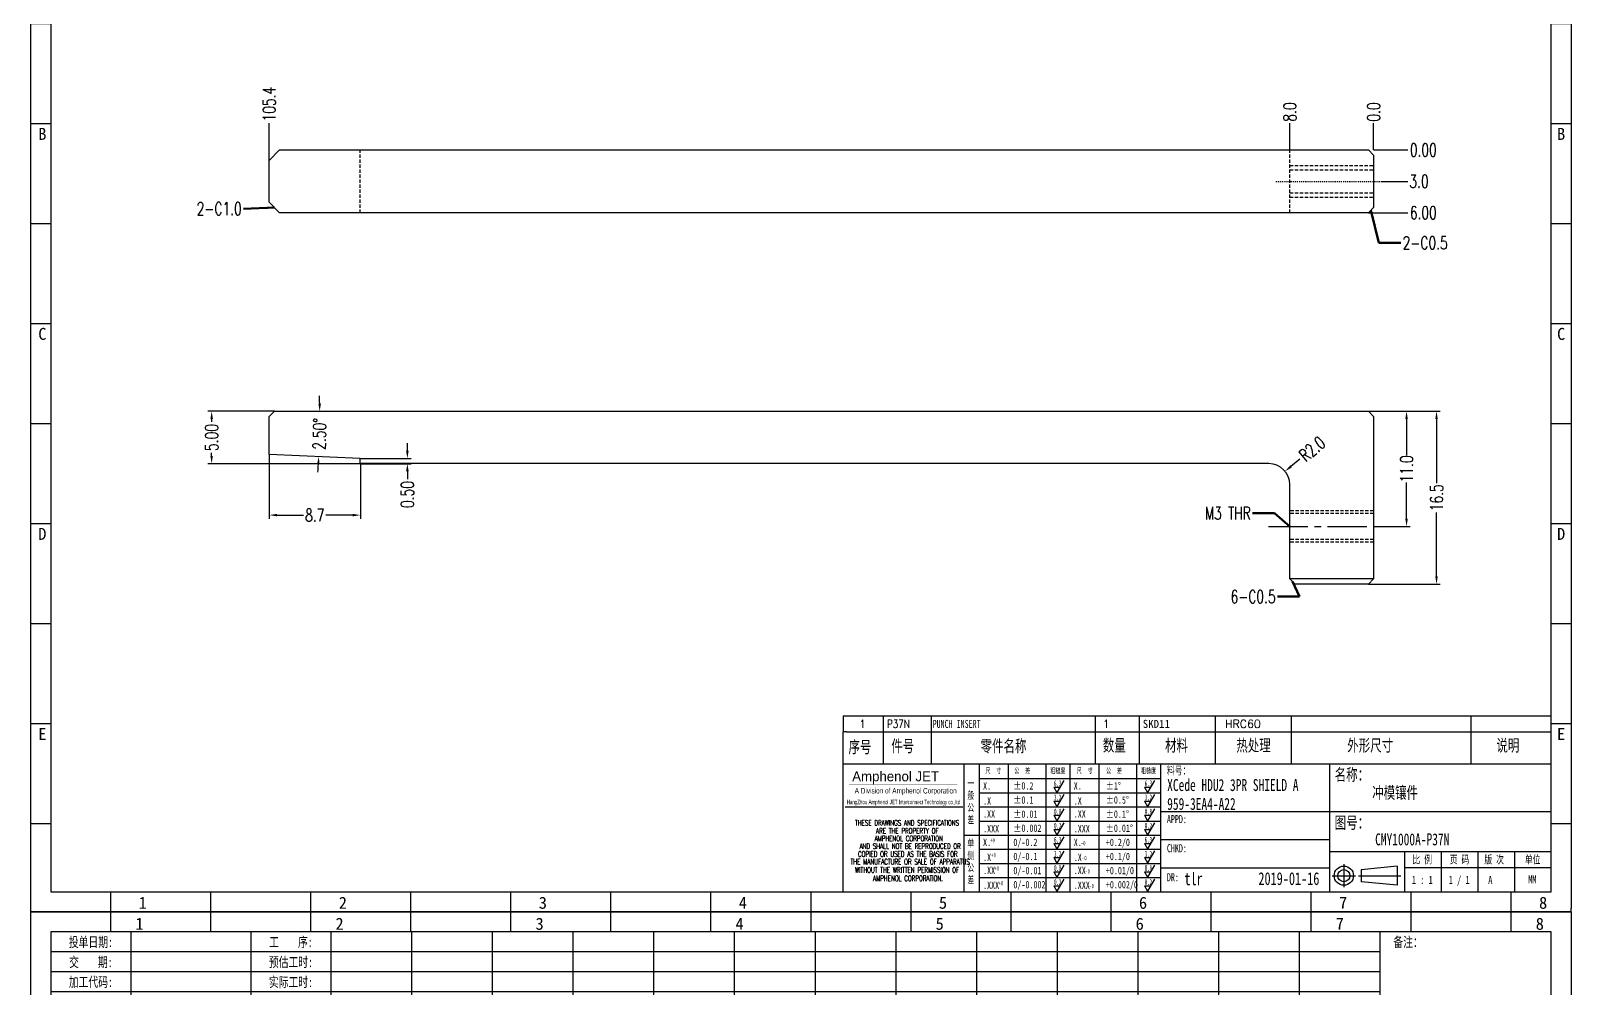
# Model space of a CAD drawing. Header units: millimetres. Extents: x -2852 to 5627, y -2271 to 1849.
# Drawn here: x -622.1 to -475.1, y -698 to -606.6 of the extents above; entities that cross this region are included whole.
import ezdxf
from ezdxf.enums import TextEntityAlignment as Align

# ---------------------------------------------------------------- set-up
doc = ezdxf.new("R2010")
doc.units = ezdxf.units.MM
doc.header["$PDSIZE"] = 3
doc.linetypes.add('CENTER2', pattern=[1.125, 0.75, -0.125, 0.125, -0.125])
doc.linetypes.add('DASHED2', pattern=[9.525, 6.35, -3.175])
for name, color, linetype in [('1', 7, 'Continuous'), ('11', 4, 'DASHED2'), ('41', 1, 'Continuous'), ('51', 1, 'CENTER2')]:
    doc.layers.add(name, color=color, linetype=linetype)
doc.styles.add('CH', font='仿宋_GB2312_0.ttf')
doc.styles.add('jet02', font='simplex.shx', dxfattribs={"width": 0.7})
doc.styles.add('SIMPLEX', font='SIMPLEX')
doc.styles.get("Standard").update_dxf_attribs({"font": '仿宋_GB2312_0.ttf', "width": 0.7})
doc.styles.add('TEXTSTYLE_1', font='TRIUMB.TTF')
doc.styles.add('TEXTSTYLE_2', font='TRIUM.TTF')
doc.styles.add('tk', font='', dxfattribs={"width": 0.7})
doc.styles.add('tk 2', font='仿宋_GB2312_0.ttf', dxfattribs={"width": 0.65})
doc.styles.add('tk 4', font='simplex.shx', dxfattribs={"width": 0.65, "bigfont": 'bigfont.shx'})
doc.styles.get('tk').set_extended_font_data('NSimSun')
doc.dimstyles.new('jet02', dxfattribs={"dimtxt": 3.5, "dimasz": 2.1, "dimexe": 1, "dimexo": 0, "dimgap": 0.5, "dimtad": 0, "dimtoh": 1, "dimdec": 3, "dimzin": 9, "dimdsep": 46, "dimtxsty": 'jet02', "dimcen": 0, "dimclrt": 256, "dimazin": 2, "dimtfac": 1, "dimtdec": 3, "dimtofl": 0, "dimtmove": 0, "dimatfit": 1, "dimfxl": 0, "dimarcsym": 0})

# ---------------------------------------------------------------- blocks, each defined once
blk = doc.blocks.new('A3-N')
at = {"layer": '1', "color": 1}
for p, q in [((0, 0), (0, 296.73)), ((0, 296.73), (420, 296.73)), ((21.82, 291.27), (21.82, 296.73)), ((49.09, 291.27), (49.09, 296.73)), ((76.36, 291.27), (76.36, 296.73)), ((103.64, 291.27), (103.64, 296.73)), ((103.64, 291.27), (103.64, 296.73)), ((103.64, 291.27), (103.64, 296.73)), ((130.91, 291.27), (130.91, 296.73)), ((158.18, 291.27), (158.18, 296.73)), ((185.45, 291.27), (185.45, 296.73)), ((212.73, 291.27), (212.73, 296.73)), ((240, 291.27), (240, 296.73)), ((267.27, 291.27), (267.27, 296.73)), ((294.55, 291.27), (294.55, 296.73)), ((321.82, 291.27), (321.82, 296.73)), ((349.09, 291.27), (349.09, 296.73)), ((376.36, 291.27), (376.36, 296.73)), ((403.64, 291.27), (403.64, 296.73)), ((420, 296.73), (420, 1)), ((5.45, 269.45), (0, 269.45)), ((420, 269.45), (414.55, 269.45)), ((5.45, 242.18), (0, 242.18)), ((420, 242.18), (414.55, 242.18)), ((5.45, 214.91), (0, 214.91)), ((420, 214.91), (414.55, 214.91)), ((5.45, 187.64), (0, 187.64)), ((420, 187.64), (414.55, 187.64)), ((5.45, 160.36), (0, 160.36)), ((420, 160.36), (414.55, 160.36)), ((5.45, 133.09), (0, 133.09)), ((420, 133.09), (414.55, 133.09)), ((5.45, 105.82), (0, 105.82)), ((420, 105.82), (414.55, 105.82)), ((5.45, 78.55), (0, 78.55)), ((420, 78.55), (414.55, 78.55)), ((5.45, 51.27), (0, 51.27)), ((420, 51.27), (414.55, 51.27)), ((222.45, 49.09), (221.45, 49.09)), ((221.45, 49.09), (221.45, 40.36)), ((222.45, 49.09), (414.55, 49.09)), ((232.36, 49.09), (232.36, 40.36)), ((245.45, 49.09), (245.45, 40.36)), ((290.18, 49.09), (290.18, 40.36)), ((302.18, 49.09), (302.18, 40.36)), ((322.91, 49.09), (322.91, 40.36)), ((343.64, 49.09), (343.64, 40.36)), ((392.73, 40.36), (392.73, 49.09)), ((258.55, 40.36), (258.55, 5.44)), ((266.45, 40.36), (266.45, 5.44)), ((276.78, 40.36), (276.78, 5.45)), ((291.18, 40.36), (291.18, 5.45)), ((301.51, 40.37), (301.51, 5.46)), ((308.01, 40.36), (308.01, 5.45)), ((354.09, 40.36), (354.09, 5.45)), ((308.01, 32.39), (258.55, 32.39)), ((308.01, 28.54), (258.55, 28.54)), ((414.55, 27.27), (308.01, 27.27)), ((5.45, 24), (0, 24)), ((308.01, 24.69), (258.55, 24.69)), ((420, 24), (414.55, 24)), ((308.01, 16.99), (258.55, 16.99)), ((354.09, 19.63), (308.01, 19.63)), ((308.01, 13.14), (258.55, 13.14)), ((414.55, 16.36), (354.09, 16.36)), ((374.55, 16.36), (374.55, 5.45)), ((384.55, 16.36), (384.55, 5.45)), ((394.55, 16.36), (394.55, 5.45)), ((404.55, 16.36), (404.55, 5.45)), ((308.01, 9.29), (258.55, 9.29)), ((308.01, 11.99), (354.09, 11.99)), ((372.51, 12.49), (362.69, 11.5)), ((362.69, 11.5), (362.69, 8.23)), ((372.51, 12.49), (372.51, 7.25)), ((414.55, 12), (374.55, 12)), ((21.82, 0), (21.82, 5.45)), ((49.09, 0), (49.09, 5.45)), ((76.36, 0), (76.36, 5.45)), ((103.64, 0), (103.64, 5.45)), ((130.91, 0), (130.91, 5.45)), ((158.18, 0), (158.18, 5.45)), ((185.45, 0), (185.45, 5.45)), ((212.73, 0), (212.73, 5.45)), ((240, 0), (240, 5.45)), ((267.27, 0), (267.27, 5.45)), ((294.55, 0), (294.55, 5.45)), ((321.82, 0), (321.82, 5.45)), ((349.09, 0), (349.09, 5.45)), ((372.51, 7.25), (362.69, 8.23)), ((376.36, 0), (376.36, 5.45)), ((403.64, 0), (403.64, 5.45)), ((1, 0), (0, 0)), ((420, 0), (1, 0)), ((420, 0), (420, 1))]:
    blk.add_line(p, q, dxfattribs=at)
at = {"layer": '1'}
for p, q in [((414.55, 278.18), (414.55, 284.73)), ((221.45, 40.36), (221.45, 5.45)), ((221.45, 40.36), (414.55, 40.36)), ((221.45, 40.36), (414.55, 40.36)), ((254.41, 40.36), (254.41, 5.45)), ((283.28, 40.36), (283.28, 5.45)), ((308.01, 36.24), (258.55, 36.24)), ((222.08, 28.67), (254.12, 28.67)), ((308.01, 20.84), (254.41, 20.84))]:
    blk.add_line(p, q, dxfattribs=at)
at = {"layer": '1', "color": 1, "ltscale": 0.05}
for p, q in [((278.93, 34.04), (279.79, 32.56)), ((278.93, 34.04), (280.65, 34.04)), ((281.68, 35.84), (279.79, 32.56)), ((303.66, 34.05), (304.52, 32.56)), ((303.66, 34.05), (305.38, 34.05)), ((306.41, 35.84), (304.52, 32.56)), ((278.93, 30.19), (279.79, 28.71)), ((278.93, 30.19), (280.65, 30.19)), ((281.68, 31.99), (279.79, 28.71)), ((303.66, 30.2), (305.38, 30.2)), ((303.66, 30.2), (304.52, 28.71)), ((306.41, 31.99), (304.52, 28.71)), ((278.93, 26.34), (279.79, 24.86)), ((278.93, 26.34), (280.65, 26.34)), ((281.68, 28.14), (279.79, 24.86)), ((303.66, 26.35), (304.52, 24.86)), ((303.66, 26.35), (305.38, 26.35)), ((306.41, 28.14), (304.52, 24.86)), ((278.93, 22.49), (280.65, 22.49)), ((278.93, 22.49), (279.79, 21.01)), ((281.68, 24.29), (279.79, 21.01)), ((303.66, 22.5), (305.38, 22.5)), ((303.66, 22.5), (304.52, 21.01)), ((306.41, 24.29), (304.52, 21.01)), ((278.93, 18.66), (279.79, 17.17)), ((278.93, 18.66), (280.65, 18.66)), ((281.68, 20.45), (279.79, 17.17)), ((303.66, 18.66), (304.52, 17.18)), ((303.66, 18.66), (305.38, 18.66)), ((306.41, 20.46), (304.52, 17.18)), ((278.93, 14.81), (280.65, 14.81)), ((278.93, 14.81), (279.79, 13.32)), ((281.68, 16.6), (279.79, 13.32)), ((281.68, 12.75), (279.79, 9.47)), ((303.66, 14.81), (305.38, 14.81)), ((303.66, 14.81), (304.52, 13.33)), ((306.41, 16.61), (304.52, 13.33)), ((306.41, 12.76), (304.52, 9.48)), ((278.93, 10.96), (279.79, 9.47)), ((278.93, 10.96), (280.65, 10.96)), ((281.68, 8.9), (279.79, 5.62)), ((303.66, 10.96), (304.52, 9.48)), ((303.66, 10.96), (305.38, 10.96)), ((306.41, 8.91), (304.52, 5.63)), ((278.93, 7.11), (279.79, 5.62)), ((278.93, 7.11), (280.65, 7.11)), ((303.66, 7.11), (305.38, 7.11)), ((303.66, 7.11), (304.52, 5.63))]:
    blk.add_line(p, q, dxfattribs=at)
at = {"layer": '1', "color": 1, "ltscale": 0.1}
for p, q in [((358.01, 13.02), (358.01, 6.71)), ((354.86, 9.87), (361.17, 9.87)), ((362.03, 9.87), (373.54, 9.87))]:
    blk.add_line(p, q, dxfattribs=at)
at = {"layer": '1'}
blk.add_lwpolyline([(221.45, 5.45), (414.55, 5.45), (414.55, 291.27), (5.45, 291.27), (5.45, 5.45), (414.55, 5.45)], dxfattribs=at)
at = {"layer": '1', "color": 7, "linetype": 'Continuous', "const_width": 0.123}
blk.add_lwpolyline([(223.11, 34.74), (252.6, 34.76)], dxfattribs=at)
at = {"layer": '1', "color": 1}
for radius in [2.62, 1.64]:
    blk.add_circle((358.01, 9.87), radius, dxfattribs=at)
at = {"layer": '41'}
for p, q in [((27.27, 291.27), (27.27, 269.45)), ((60, 291.27), (60, 269.45)), ((81.82, 291.27), (81.82, 269.45)), ((103.82, 291.27), (103.82, 269.45)), ((125.82, 291.27), (125.82, 269.45)), ((147.82, 291.27), (147.82, 269.45)), ((169.82, 291.27), (169.82, 269.45)), ((191.82, 291.27), (191.82, 269.45)), ((213.82, 291.27), (213.82, 269.45)), ((235.82, 291.27), (235.82, 269.45)), ((257.82, 291.27), (257.82, 269.45)), ((279.82, 291.27), (279.82, 269.45)), ((301.82, 291.27), (301.82, 269.45)), ((323.82, 291.27), (323.82, 269.45)), ((345.82, 291.27), (345.82, 269.45)), ((367.82, 291.27), (367.82, 269.45)), ((367.82, 285.82), (5.45, 285.82)), ((367.82, 280.36), (5.45, 280.36)), ((367.82, 274.91), (5.45, 274.91)), ((414.55, 269.45), (5.45, 269.45))]:
    blk.add_line(p, q, dxfattribs=at)
at = {"layer": '1', "color": 1}
for s, p in [('1', (29.64, 295.11)), ('2', (84.18, 295.11)), ('3', (138.73, 295.11)), ('4', (193.27, 295.11)), ('5', (247.82, 295.11)), ('6', (302.36, 295.11)), ('7', (356.91, 295.11)), ('8', (411.45, 295.11)), ('1', (30.53, 4.11)), ('2', (85.08, 4.11)), ('3', (139.62, 4.11)), ('4', (194.17, 4.11)), ('5', (248.72, 4.11)), ('6', (303.26, 4.11)), ('7', (357.81, 4.11)), ('8', (412.35, 4.11))]:
    blk.add_text(s, height=3.27, dxfattribs=at).set_placement(p, align=Align.TOP_CENTER)
at = {"layer": '1', "style": 'tk', "width": 0.7}
for s, p in [('投单日期:', (16.36, 288.55)), ('工    序:', (70.91, 288.55)), ('备注：', (375.51, 288.55)), ('交    期:', (16.36, 283.09)), ('预估工时:', (70.91, 283.09)), ('加工代码:', (16.36, 277.64)), ('实际工时:', (70.91, 277.64)), ('数    量:', (16.36, 272.18)), ('工序交期:', (70.91, 272.18))]:
    blk.add_text(s, height=2.727, dxfattribs=at).set_placement(p, align=Align.MIDDLE)
at = {"layer": '1', "color": 1}
for s, p in [('A', (2.04, 268.36)), ('B', (2.04, 213.82)), ('C', (2.04, 159.27)), ('D', (2.04, 104.73)), ('E', (2.04, 50.18))]:
    blk.add_text(s, height=3.27, dxfattribs=at).set_placement(p, align=Align.TOP_LEFT)
for s, p in [('A', (418.37, 268.36)), ('B', (418.37, 213.82)), ('C', (418.37, 159.27)), ('D', (418.37, 104.73)), ('E', (418.37, 50.18))]:
    blk.add_text(s, height=3.27, dxfattribs=at).set_placement(p, align=Align.TOP_RIGHT)
at = {"layer": '1', "color": 1, "style": 'tk 2', "width": 0.7}
for s, height, p in [('序号', 3.273, (222.96, 43.34)), ('件号', 3.273, (234.62, 43.61)), ('零件名称', 3.273, (258.97, 43.61)), ('数量', 3.273, (292.3, 43.78)), ('材料', 3.273, (309.27, 43.78)), ('热处理', 3.273, (328.71, 43.78)), ('外形尺寸', 3.273, (358.94, 43.78)), ('说明', 3.273, (399.61, 43.78)), ('料号：', 2.182, (309.77, 37.46)), ('名称：', 3.273, (355.52, 35.79)), ('图号：', 3.273, (355.52, 22.7)), ('比 例', 2.182, (376.69, 13.18)), ('页 码', 2.182, (386.85, 13.18)), ('版 次', 2.182, (396.31, 13.18)), ('单位', 2.182, (407.35, 13.18))]:
    blk.add_text(s, height=height, dxfattribs=at).set_placement(p)
at = {"layer": '1', "color": 7, "linetype": 'Continuous', "style": 'TEXTSTYLE_1'}
blk.add_text('Amphenol JET', height=2.7, dxfattribs=at).set_placement((223.96, 35.61))
at = {"layer": '1', "color": 7, "linetype": 'Continuous'}
for s, height, style, width, p in [('A Division of Amphenol Corporation', 1.5, 'TEXTSTYLE_2', 0.7, (224.64, 32.29)), ('HangZhou Amphenol JET Interconnect Technology co.,ltd ', 1.2, 'TEXTSTYLE_2', 0.6, (222.47, 29.36)), ('THESE DRAWINGS AND SPECIFICATIONS', 1.5, 'tk 4', 0.6, (224.73, 23.52)), ('ARE THE PROPERTY OF', 1.5, 'tk 4', 0.6, (230.45, 21.35)), ('AND SHALL NOT BE REPRODUCED OR', 1.5, 'tk 4', 0.6, (225.95, 17.17)), ('AMPHENOL CORPORATION', 1.5, 'tk 4', 0.6, (230.04, 19.27)), ('THE MANUFACTURE OR SALE OF APPARATUS', 1.5, 'tk 4', 0.6, (223.5, 12.92)), ('COPIED OR USED AS THE BASIS FOR', 1.5, 'tk 4', 0.6, (225.54, 15.02)), ('WITHOUT THE WRITTEN PERMISSION OF', 1.5, 'tk 4', 0.6, (224.73, 10.67)), ('AMPHENOL CORPORATION.', 1.5, 'tk 4', 0.6, (229.63, 8.4))]:
    blk.add_text(s, height=height, dxfattribs=dict(at, style=style, width=width)).set_placement(p)
at = {"layer": '1', "color": 1, "style": 'tk 2', "width": 0.7}
for s, p in [('X.', (259.64, 34.37)), ('%%P0.2', (267.9, 34.37)), ('X.', (284.37, 34.37)), ('%%P1%%D', (293.12, 34.37)), ('.X', (259.64, 30.28)), ('%%P0.1', (267.9, 30.52)), ('.X', (284.37, 30.28)), ('%%P0.5%%D', (293.12, 30.52)), ('.XX', (259.64, 26.71)), ('%%P0.01', (267.9, 26.67)), ('.XX', (284.37, 26.71)), ('%%P0.1%%D', (293.12, 26.67)), ('.XXX', (259.64, 22.68)), ('%%P0.002', (267.9, 22.82)), ('.XXX', (284.37, 22.68)), ('%%P0.01%%D', (293.12, 22.82)), ('X.', (259.64, 18.97)), ('0/-0.2', (267.9, 18.97)), ('X.', (284.37, 18.97)), ('+0.2/0', (293.12, 18.97)), ('.X', (259.64, 14.88)), ('0/-0.1', (267.9, 15.12)), ('.X', (284.37, 14.88)), ('+0.1/0', (293.12, 15.12)), ('.XX', (259.64, 11.31)), ('0/-0.01', (267.9, 11.27)), ('0/-0.002', (267.9, 7.42)), ('.XX', (284.37, 11.31)), ('+0.01/0', (293.12, 11.27)), ('+0.002/0', (293.12, 7.42)), ('.XXX', (259.64, 7.28)), ('.XXX', (284.37, 7.28))]:
    blk.add_text(s, height=2, dxfattribs=at).set_placement(p, align=Align.MIDDLE_LEFT)
at = {"layer": '1', "color": 1, "ltscale": 0.05, "style": 'tk 2', "width": 0.5}
for s, p in [('6.3', (279.01, 34.26)), ('6.3', (303.74, 34.27)), ('3.2', (279.01, 30.41)), ('3.2', (303.74, 30.42)), ('0.8', (279.01, 26.56)), ('0.8', (303.74, 26.57)), ('0.2', (279.01, 22.71)), ('0.2', (303.74, 22.72)), ('6.3', (279.01, 18.87)), ('6.3', (303.74, 18.88)), ('3.2', (279.01, 15.02)), ('0.8', (279.01, 11.17)), ('3.2', (303.74, 15.03)), ('0.8', (303.74, 11.18)), ('0.2', (279.01, 7.32)), ('0.2', (303.74, 7.33))]:
    blk.add_text(s, height=1.6, dxfattribs=at).set_placement(p)
at = {"layer": '1', "style": 'tk 2', "width": 0.7}
for s, p in [('APPD:', (309.77, 24.21)), ('CHKD:', (309.77, 16.27)), ('DR:', (309.77, 8.35))]:
    blk.add_text(s, height=2.182, dxfattribs=at).set_placement(p)
at = {"layer": '1', "color": 7, "style": 'tk 2', "width": 0.7}
blk.add_text('MM', height=2.182, dxfattribs=at).set_placement((408.31, 7.75))
at = {"layer": '1', "color": 1, "ltscale": 0.05, "char_height": 1.5, "width": 6.3627, "attachment_point": 1, "style": 'tk 2'}
for s, insert in [('尺  寸', (260.31, 39.25)), ('公  差', (268.17, 39.25)), ('粗糙度', (277.98, 39.25)), ('尺  寸', (285.2, 39.25)), ('公  差', (293.18, 39.25)), ('粗糙度', (302.71, 39.26))]:
    blk.add_mtext(s, dxfattribs=dict(at, insert=insert))
at = {"layer": '1', "ltscale": 0.05, "char_height": 2, "width": 2.5195, "attachment_point": 1, "style": 'tk 2'}
for s, insert in [('一般公差', (255.39, 36.11)), ('单侧公差', (255.39, 19.71))]:
    blk.add_mtext(s, dxfattribs=dict(at, insert=insert))
at = {"layer": '1', "color": 1, "ltscale": 0.05, "char_height": 1.2, "width": 5.1396, "attachment_point": 1, "line_spacing_factor": 0.8, "style": 'tk 2'}
for s, insert in [('+0', (261.58, 20.13)), ('-0', (286.31, 19.33)), ('+0', (261.88, 16.09)), ('-0', (286.61, 15.29)), ('+0', (262.79, 12.45)), ('+0', (263.87, 8.44)), ('-0', (287.51, 11.65)), ('-0', (288.59, 7.64))]:
    blk.add_mtext(s, dxfattribs=dict(at, insert=insert))
at = {"layer": '1', "style": 'tk 2', "width": 0.7}
for tag, p in [('PATR-NO1', (309.84, 32.96)), ('TITLE', (365.74, 30.9)), ('PATR-NO2', (309.84, 27.81)), ('DWG-NO:', (366.54, 18.14))]:
    blk.add_attdef(tag, p, '', height=3.27, dxfattribs=at)
at = {"layer": '1', "color": 1, "style": 'tk 2', "width": 0.7}
for tag, p in [('DRAW', (314.55, 7.27)), ('DATE', (334.72, 7.32))]:
    blk.add_attdef(tag, p, '', height=3.49, dxfattribs=at)
at = {"layer": '1', "style": 'tk 2', "width": 0.7}
for tag, p in [('SCALE', (376.55, 8.73)), ('SHEET', (386.6, 8.72)), ('REV', (397.38, 8.73))]:
    blk.add_attdef(tag, text='', height=2.18, dxfattribs=at).set_placement(p, align=Align.MIDDLE_LEFT)
blk = doc.blocks.new('FB3')
at = {"layer": '1', "color": 1}
for p, q in [((0, 4.36), (193.09, 4.36)), ((0, 4.36), (0, 0)), ((10.91, 4.36), (10.91, 0)), ((24, 4.36), (24, 0)), ((68.73, 4.36), (68.73, 0)), ((80.73, 4.36), (80.73, 0)), ((101.45, 4.36), (101.45, 0)), ((122.18, 4.36), (122.18, 0)), ((171.27, 0), (171.27, 4.36))]:
    blk.add_line(p, q, dxfattribs=at)
at = {"layer": '1'}
for tag, style, p in [('ITEM', 'SIMPLEX', (4.36, 2.18)), ('PARTNO', 'SIMPLEX', (12, 2.18)), ('QTY', 'SIMPLEX', (74.18, 2.18)), ('MATL', 'CH', (81.72, 2.18)), ('FINISH', 'SIMPLEX', (104.17, 2.18)), ('SPEC', 'SIMPLEX', (130.91, 2.18)), ('REMARK', 'SIMPLEX', (174.06, 2.18))]:
    blk.add_attdef(tag, text='', height=2.18, dxfattribs=dict(at, style=style)).set_placement(p, align=Align.MIDDLE_LEFT)
at = {"layer": '1', "style": 'tk', "width": 0.7}
blk.add_attdef('DIE', text='', height=2.18, dxfattribs=at).set_placement((24.43, 2.18), align=Align.MIDDLE_LEFT)
blk = doc.blocks.new('*D2925')
at = {"layer": '41', "ltscale": 0.05}
blk.add_line((421.22, -3070.39), (424.48, -3070.39), dxfattribs=at)
at = {"layer": 'Defpoints', "color": 0, "ltscale": 0.05}
for p in [(421.22, -3070.39), (421.22, -3070.39), (424.48, -3070.39)]:
    blk.add_point(p, dxfattribs=at)
at = {"layer": '41', "ltscale": 0.05, "insert": (425.96, -3070.39), "char_height": 1.225, "attachment_point": 5, "style": 'jet02'}
blk.add_mtext('0.00', dxfattribs=at)
blk = doc.blocks.new('*D2926')
at = {"layer": '41', "ltscale": 0.05}
blk.add_line((420.72, -3076.39), (424.48, -3076.39), dxfattribs=at)
at = {"layer": 'Defpoints', "color": 0, "ltscale": 0.05}
for p in [(421.22, -3070.39), (420.72, -3076.39), (424.48, -3076.39)]:
    blk.add_point(p, dxfattribs=at)
at = {"layer": '41', "ltscale": 0.05, "insert": (425.96, -3076.39), "char_height": 1.225, "attachment_point": 5, "style": 'jet02'}
blk.add_mtext('6.00', dxfattribs=at)
blk = doc.blocks.new('*D2927')
at = {"layer": '41', "ltscale": 0.05}
blk.add_line((421.93, -3073.39), (424.48, -3073.39), dxfattribs=at)
at = {"layer": 'Defpoints', "color": 0, "ltscale": 0.05}
for p in [(421.22, -3070.39), (421.93, -3073.39), (424.48, -3073.39)]:
    blk.add_point(p, dxfattribs=at)
at = {"layer": '41', "ltscale": 0.05, "insert": (425.55, -3073.39), "char_height": 1.225, "attachment_point": 5, "style": 'jet02'}
blk.add_mtext('3.0', dxfattribs=at)
blk = doc.blocks.new('*D2928')
at = {"layer": '41', "ltscale": 0.05}
blk.add_line((421.22, -3070.39), (421.22, -3067.84), dxfattribs=at)
at = {"layer": 'Defpoints', "color": 0, "ltscale": 0.05}
for p in [(421.22, -3067.84), (421.22, -3070.39), (421.22, -3070.39)]:
    blk.add_point(p, dxfattribs=at)
at = {"layer": '41', "ltscale": 0.05, "insert": (421.22, -3066.77), "char_height": 1.225, "attachment_point": 5, "rotation": 90, "style": 'jet02'}
blk.add_mtext('0.0', dxfattribs=at)
blk = doc.blocks.new('*D2929')
at = {"layer": '41', "ltscale": 0.05}
blk.add_line((315.82, -3071.39), (315.82, -3067.84), dxfattribs=at)
at = {"layer": 'Defpoints', "color": 0, "ltscale": 0.05}
for p in [(315.82, -3067.84), (421.22, -3070.39), (315.82, -3071.39)]:
    blk.add_point(p, dxfattribs=at)
at = {"layer": '41', "ltscale": 0.05, "insert": (315.82, -3066.02), "char_height": 1.225, "attachment_point": 5, "rotation": 90, "style": 'jet02'}
blk.add_mtext('105.4', dxfattribs=at)
blk = doc.blocks.new('*D2930')
at = {"layer": '41', "ltscale": 0.05}
blk.add_line((413.22, -3070.39), (413.22, -3067.84), dxfattribs=at)
at = {"layer": 'Defpoints', "color": 0, "ltscale": 0.05}
for p in [(413.22, -3067.84), (413.22, -3070.39), (421.22, -3070.39)]:
    blk.add_point(p, dxfattribs=at)
at = {"layer": '41', "ltscale": 0.05, "insert": (413.22, -3066.77), "char_height": 1.225, "attachment_point": 5, "rotation": 90, "style": 'jet02'}
blk.add_mtext('8.0', dxfattribs=at)
blk = doc.blocks.new('*D2931')
at = {"layer": '41', "ltscale": 0.05}
for p, q in [((420.72, -3095.34), (427.57, -3095.34)), ((427.22, -3096.07), (427.22, -3102.19)), ((427.22, -3111.1), (427.22, -3104.99)), ((420.72, -3111.84), (427.57, -3111.84))]:
    blk.add_line(p, q, dxfattribs=at)
for points in [[(427.1, -3096.07), (427.34, -3096.07), (427.22, -3095.34)], [(427.1, -3111.1), (427.34, -3111.1), (427.22, -3111.84)]]:
    blk.add_solid(points, dxfattribs=at)
at = {"layer": 'Defpoints', "color": 0, "ltscale": 0.05}
for p in [(420.72, -3095.34), (420.72, -3111.84), (427.22, -3111.84)]:
    blk.add_point(p, dxfattribs=at)
at = {"layer": '41', "ltscale": 0.05, "insert": (427.22, -3103.59), "char_height": 1.225, "attachment_point": 5, "rotation": 90, "style": 'jet02'}
blk.add_mtext('16.5', dxfattribs=at)
blk = doc.blocks.new('*D2932')
at = {"layer": '41', "ltscale": 0.05}
for p, q in [((420.72, -3095.34), (424.71, -3095.34)), ((424.36, -3096.07), (424.36, -3099.52)), ((424.36, -3105.6), (424.36, -3102.15)), ((421.22, -3106.34), (424.71, -3106.34))]:
    blk.add_line(p, q, dxfattribs=at)
for points in [[(424.24, -3096.07), (424.48, -3096.07), (424.36, -3095.34)], [(424.24, -3105.6), (424.48, -3105.6), (424.36, -3106.34)]]:
    blk.add_solid(points, dxfattribs=at)
at = {"layer": 'Defpoints', "color": 0, "ltscale": 0.05}
for p in [(420.72, -3095.34), (424.36, -3095.34), (421.22, -3106.34)]:
    blk.add_point(p, dxfattribs=at)
at = {"layer": '41', "ltscale": 0.05, "insert": (424.36, -3100.84), "char_height": 1.225, "attachment_point": 5, "rotation": 90, "style": 'jet02'}
blk.add_mtext('11.0', dxfattribs=at)
blk = doc.blocks.new('*D2933')
at = {"layer": '41', "ltscale": 0.05}
blk.add_line((414.19, -3099.9), (413.33, -3100.6), dxfattribs=at)
blk.add_solid([(413.25, -3100.51), (413.41, -3100.7), (412.76, -3101.07)], dxfattribs=at)
at = {"layer": 'Defpoints', "color": 0, "ltscale": 0.05}
for p in [(412.76, -3101.07), (411.22, -3102.34)]:
    blk.add_point(p, dxfattribs=at)
at = {"layer": '41', "ltscale": 0.05, "insert": (415.35, -3098.94), "char_height": 1.225, "attachment_point": 5, "rotation": 39.3818, "style": 'jet02'}
blk.add_mtext('R2.0', dxfattribs=at)
blk = doc.blocks.new('*D2934')
at = {"layer": '41', "ltscale": 0.05}
for p, q in [((315.82, -3099.46), (315.82, -3105.6)), ((324.52, -3100.34), (324.52, -3105.6)), ((316.55, -3105.25), (319.09, -3105.25)), ((323.78, -3105.25), (321.24, -3105.25))]:
    blk.add_line(p, q, dxfattribs=at)
for points in [[(316.55, -3105.13), (316.55, -3105.37), (315.82, -3105.25)], [(323.78, -3105.13), (323.78, -3105.37), (324.52, -3105.25)]]:
    blk.add_solid(points, dxfattribs=at)
at = {"layer": 'Defpoints', "color": 0, "ltscale": 0.05}
for p in [(315.82, -3099.46), (324.52, -3100.34), (324.52, -3105.25)]:
    blk.add_point(p, dxfattribs=at)
at = {"layer": '41', "ltscale": 0.05, "insert": (320.17, -3105.25), "char_height": 1.225, "attachment_point": 5, "style": 'jet02'}
blk.add_mtext('8.7', dxfattribs=at)
blk = doc.blocks.new('*D2935')
at = {"layer": '41', "ltscale": 0.05}
for p, q in [((329.01, -3099.1), (329.01, -3098.37)), ((324.52, -3099.84), (329.36, -3099.84)), ((324.52, -3100.34), (329.36, -3100.34)), ((329.01, -3101.07), (329.01, -3101.81))]:
    blk.add_line(p, q, dxfattribs=at)
for points in [[(328.88, -3099.1), (329.13, -3099.1), (329.01, -3099.84)], [(328.88, -3101.07), (329.13, -3101.07), (329.01, -3100.34)]]:
    blk.add_solid(points, dxfattribs=at)
at = {"layer": 'Defpoints', "color": 0, "ltscale": 0.05}
for p in [(324.52, -3099.84), (324.52, -3100.34), (329.01, -3100.34)]:
    blk.add_point(p, dxfattribs=at)
at = {"layer": '41', "ltscale": 0.05, "insert": (329.01, -3103.29), "char_height": 1.225, "attachment_point": 5, "rotation": 90, "style": 'jet02'}
blk.add_mtext('0.50', dxfattribs=at)
blk = doc.blocks.new('*D2936')
at = {"layer": '41', "ltscale": 0.05}
for start, end in [(0.4246, 0.8491), (356.6509, 357.0754)]:
    blk.add_arc((221.45, -3095.34), 99.19, start, end, dxfattribs=at)
for points in [[(320.76, -3094.6), (320.51, -3094.6), (320.64, -3095.34)], [(320.39, -3100.39), (320.63, -3100.4), (320.55, -3099.66)]]:
    blk.add_solid(points, dxfattribs=at)
at = {"layer": 'Defpoints', "color": 0, "ltscale": 0.05}
for p in [(316.32, -3095.34), (420.72, -3095.34), (320.6, -3098.22), (315.82, -3099.46), (324.52, -3099.84)]:
    blk.add_point(p, dxfattribs=at)
at = {"layer": '41', "ltscale": 0.05, "insert": (320.62, -3097.5), "char_height": 1.225, "attachment_point": 5, "rotation": 88.75, "style": 'jet02'}
blk.add_mtext('2.50°', dxfattribs=at)
blk = doc.blocks.new('*D2937')
at = {"layer": '41', "ltscale": 0.05}
for p, q in [((316.32, -3095.34), (309.98, -3095.34)), ((310.33, -3096.07), (310.33, -3096.35)), ((310.33, -3099.6), (310.33, -3099.32)), ((324.52, -3100.34), (309.98, -3100.34))]:
    blk.add_line(p, q, dxfattribs=at)
for points in [[(310.21, -3096.07), (310.45, -3096.07), (310.33, -3095.34)], [(310.21, -3099.6), (310.45, -3099.6), (310.33, -3100.34)]]:
    blk.add_solid(points, dxfattribs=at)
at = {"layer": 'Defpoints', "color": 0, "ltscale": 0.05}
for p in [(310.33, -3095.34), (316.32, -3095.34), (324.52, -3100.34)]:
    blk.add_point(p, dxfattribs=at)
at = {"layer": '41', "ltscale": 0.05, "insert": (310.33, -3097.84), "char_height": 1.225, "attachment_point": 5, "rotation": 90, "style": 'jet02'}
blk.add_mtext('5.00', dxfattribs=at)

msp = doc.modelspace()

# ---------------------------------------------------------------- linework, layer by layer
at = {"layer": '1', "ltscale": 0.05}
msp.add_line((-493.9923, -658.9068), (-501.9923, -658.9068), dxfattribs=at)
msp.add_lwpolyline([(-493.9923, -618.4607), (-493.9923, -623.4607), (-494.4923, -623.9607), (-598.3923, -623.9607), (-599.3923, -622.9607), (-599.3923, -618.9607), (-598.3923, -617.9607), (-494.4923, -617.9607)], close=True, dxfattribs=at)
msp.add_lwpolyline([(-494.4923, -659.4068), (-501.4923, -659.4068), (-501.9923, -658.9068), (-501.9923, -649.9068, 0.41421356), (-503.9923, -647.9068), (-590.6923, -647.9068), (-590.6923, -647.4068), (-599.3923, -647.0269), (-599.3923, -643.4068), (-598.8923, -642.9068), (-494.4923, -642.9068), (-493.9923, -643.4068), (-493.9923, -658.9068)], format="xyb", close=True, dxfattribs=at)
at = {"layer": '11', "ltscale": 0.05}
for p, q in [((-590.6923, -623.9607), (-590.6923, -617.9607)), ((-501.9923, -623.9607), (-501.9923, -617.9607)), ((-501.9923, -619.8607), (-493.9923, -619.8607)), ((-501.9923, -622.0607), (-493.9923, -622.0607))]:
    msp.add_line(p, q, dxfattribs=at)
at = {"layer": '11', "color": 3, "ltscale": 0.05}
for p, q in [((-501.9923, -619.4607), (-493.9923, -619.4607)), ((-501.9923, -622.4607), (-493.9923, -622.4607))]:
    msp.add_line(p, q, dxfattribs=at)
at = {"layer": '11', "ltscale": 0.05}
for points in [[(-493.9923, -652.4068), (-501.9923, -652.4068)], [(-493.9923, -652.6568), (-501.9923, -652.6568)], [(-493.9923, -655.1568), (-501.9923, -655.1568)], [(-493.9923, -655.4068), (-501.9923, -655.4068)]]:
    msp.add_lwpolyline(points, dxfattribs=at)
at = {"layer": '51', "ltscale": 0.05}
msp.add_line((-503.3104, -620.9607), (-493.2748, -620.9607), dxfattribs=at)
at = {"layer": '51', "ltscale": 5}
msp.add_lwpolyline([(-504.0106, -653.9068), (-492.5793, -653.9068)], dxfattribs=at)

# ---------------------------------------------------------------- block references
at = {"layer": '1', "ltscale": 0.05, "xscale": 0.3500000000000227, "yscale": 0.3500000000000227, "zscale": 0.3500000000000227}
for p, values in [((-622.1366, -690.6944), {'DWG-NO:': 'CMY1000A-P37N', 'TITLE': '冲模镶件', 'REV': 'A', 'SHEET': '1 / 1', 'DRAW': 'tlr', 'DATE': '2019-01-16', 'PATR-NO1': 'XCede HDU2 3PR SHIELD A', 'PATR-NO2': '959-3EA4-A22', 'SCALE': '1 : 1'}), ((-622.1366, -794.549), {'DWG-NO:': 'CMY1000A-P37P', 'TITLE': '冲模镶件', 'REV': 'A', 'SHEET': '1 / 1', 'DRAW': 'tlr', 'DATE': '2019-01-16', 'PATR-NO1': 'XCede HDU2 3PR SHIELD A', 'PATR-NO2': '959-3EA4-A22', 'SCALE': '1 : 1'})]:
    msp.add_blockref('A3-N', p, dxfattribs=at).add_auto_attribs(values)
at = {"layer": '1', "ltscale": 0.05}
ref = msp.add_blockref('FB3', (-544.6275, -673.5126), dxfattribs=dict(at, xscale=0.3500000000000227, yscale=0.3500000000000227, zscale=0.3500000000000227))
ref.add_attrib('PARTNO', 'P37N', dxfattribs={"height": 0.76364, "style": 'SIMPLEX', "width": 0.8}).set_placement((-540.4275, -672.749), align=Align.MIDDLE_LEFT)
ref.add_attrib('ITEM', '1', dxfattribs={"height": 0.7636, "style": 'SIMPLEX'}).set_placement((-543.1002, -672.749), align=Align.MIDDLE_LEFT)
ref.add_attrib('DIE', 'PUNCH INSERT', dxfattribs={"height": 0.763636, "style": 'tk', "width": 0.7}).set_placement((-536.0769, -672.749), align=Align.MIDDLE_LEFT)
ref.add_attrib('QTY', '1', dxfattribs={"height": 0.7636, "style": 'SIMPLEX'}).set_placement((-519.8476, -672.749), align=Align.MIDDLE_LEFT)
ref.add_attrib('MATL', 'SKD11', dxfattribs={"height": 0.76364, "style": 'CH'}).set_placement((-516.0269, -672.749), align=Align.MIDDLE_LEFT)
ref.add_attrib('FINISH', 'HRC60', dxfattribs={"height": 0.76364, "style": 'SIMPLEX'}).set_placement((-508.167, -672.749), align=Align.MIDDLE_LEFT)

# ---------------------------------------------------------------- texts
at = {"layer": '41', "ltscale": 0.05, "char_height": 1.225, "style": 'jet02'}
for s, insert, attachment_point in [('2-C1.0', (-602.0051, -623.5738), 6), ('2-C0.5', (-491.2184, -626.8309), 4), ('M3 THR', (-505.7237, -652.6365), 6), ('6-C0.5', (-503.338, -660.6038), 6)]:
    msp.add_mtext(s, dxfattribs=dict(at, insert=insert, attachment_point=attachment_point))

# ---------------------------------------------------------------- dimensions: what is measured, and where the dimension line sits
at = {"layer": '41', "ltscale": 0.05}
for feature_location, offset, dtype, origin, override, picture, middle, set_off in [((-599.3923, -618.9607), (0, 3.546), 1, (-493.9923, -617.9607), {"dimscale": 0.35, "dimtoh": 0, "dimdec": 1, "dimzin": 1, "dimclrd": 256, "dimclre": 256, "dimadec": 1, "dimazin": 0, "dimatfit": 3, "dimlwd": 65535, "dimlwe": 65535}, '*D2929', (-599.3923, -613.5859), (-915.2077, 2452.4298)), ((-501.9923, -617.9607), (0, 2.546), 1, (-493.9923, -617.9607), {"dimscale": 0.35, "dimtoh": 0, "dimdec": 1, "dimzin": 1, "dimclrd": 256, "dimclre": 256, "dimadec": 1, "dimazin": 0, "dimatfit": 3, "dimlwd": 65535, "dimlwe": 65535}, '*D2930', (-501.9923, -614.3413), (-915.2077, 2452.4298)), ((-493.9922709146, -617.9607033774), (0, 2.5460293318), 1, (-493.9922709146, -617.9607033774), {"dimscale": 0.35, "dimtoh": 0, "dimdec": 1, "dimzin": 1, "dimclrd": 256, "dimclre": 256, "dimadec": 1, "dimazin": 0, "dimatfit": 3, "dimlwd": 65535, "dimlwe": 65535}, '*D2928', (-493.9922709146, -614.3413407123), (-915.2077048823, 2452.4298167741)), ((-493.9922709146, -617.9607033774), (3.2634797845, 0), 0, (-493.9922709146, -617.9607033774), {"dimscale": 0.35, "dimtoh": 0, "dimdec": 2, "dimzin": 1, "dimclrd": 256, "dimclre": 256, "dimazin": 0, "dimatfit": 3, "dimlwd": 65535, "dimlwe": 65535}, '*D2925', (-489.2471244634, -617.9607033774), (-915.2077048823, 2452.4298167741)), ((-494.4923, -623.9607), (3.7635, 0), 0, (-493.9923, -617.9607), {"dimscale": 0.35, "dimtoh": 0, "dimdec": 2, "dimzin": 1, "dimclrd": 256, "dimclre": 256, "dimazin": 0, "dimatfit": 3, "dimlwd": 65535, "dimlwe": 65535}, '*D2926', (-489.2471, -623.9607), (-915.2077, 2452.4298)), ((-493.2748, -620.9607), (2.546, 0), 0, (-493.9923, -617.9607), {"dimscale": 0.35, "dimtoh": 0, "dimdec": 1, "dimzin": 1, "dimclrd": 256, "dimclre": 256, "dimadec": 1, "dimazin": 0, "dimatfit": 3, "dimlwd": 65535, "dimlwe": 65535}, '*D2927', (-489.6555, -620.9607), (-915.2077, 2452.4298))]:
    dim = msp.add_ordinate_dim(feature_location=feature_location, offset=offset, dtype=dtype, origin=origin, dimstyle='jet02', override=override, dxfattribs=at)
    dim.commit()
    dim.dimension.update_dxf_attribs({"geometry": picture, "text_midpoint": middle, "insert": set_off})
dim = msp.add_angular_dim_2l(base=(-594.6102, -645.7917), line1=((-598.8923, -642.9068), (-494.4923, -642.9068)), line2=((-590.6923, -647.4068), (-599.3923, -647.0269)), dimstyle='jet02', override={"dimscale": 0.35, "dimtoh": 0, "dimdec": 2, "dimzin": 1, "dimclrd": 256, "dimclre": 256, "dimazin": 0, "dimatfit": 3, "dimlwd": 65535, "dimlwe": 65535}, dxfattribs=at)
dim.commit()
dim.dimension.update_dxf_attribs({"geometry": '*D2936', "text_midpoint": (-594.5918, -645.0706), "insert": (-915.2077, 2452.4298)})
for base, p1, p2, override, picture, middle in [((-604.8795, -642.9068), (-590.6923, -647.9068), (-598.8923, -642.9068), {"dimscale": 0.35, "dimtoh": 0, "dimdec": 2, "dimzin": 1, "dimclrd": 256, "dimclre": 256, "dimazin": 0, "dimatfit": 3, "dimlwd": 65535, "dimlwe": 65535}, '*D2937', (-604.8795, -645.4068)), ((-487.989, -659.4068), (-494.4923, -642.9068), (-494.4923, -659.4068), {"dimscale": 0.35, "dimtoh": 0, "dimdec": 1, "dimzin": 1, "dimclrd": 256, "dimclre": 256, "dimadec": 1, "dimazin": 0, "dimatfit": 3, "dimlwd": 65535, "dimlwe": 65535}, '*D2931', (-487.989, -651.1568)), ((-490.8477, -642.9068), (-493.9923, -653.9068), (-494.4923, -642.9068), {"dimscale": 0.35, "dimtoh": 0, "dimdec": 1, "dimzin": 1, "dimclrd": 256, "dimclre": 256, "dimadec": 1, "dimazin": 0, "dimatfit": 3, "dimlwd": 65535, "dimlwe": 65535}, '*D2932', (-490.8477, -648.4068)), ((-586.2006, -647.9068), (-590.6923, -647.4068), (-590.6923, -647.9068), {"dimscale": 0.35, "dimtoh": 0, "dimdec": 2, "dimzin": 1, "dimclrd": 256, "dimclre": 256, "dimazin": 0, "dimatfit": 3, "dimlwd": 65535, "dimlwe": 65535}, '*D2935', (-586.2006, -650.8584))]:
    dim = msp.add_linear_dim(base=base, p1=p1, p2=p2, angle=90, dimstyle='jet02', override=override, dxfattribs=at)
    dim.commit()
    dim.dimension.update_dxf_attribs({"geometry": picture, "text_midpoint": middle, "insert": (-915.2077, 2452.4298)})
dim = msp.add_radius_dim(center=(-503.9923, -649.9068), mpoint=(-502.4464, -648.6378), dimstyle='jet02', override={"dimscale": 0.35, "dimtoh": 0, "dimdec": 1, "dimzin": 1, "dimclrd": 256, "dimclre": 256, "dimadec": 1, "dimazin": 0, "dimatfit": 3, "dimlwd": 65535, "dimlwe": 65535}, dxfattribs=at)
dim.commit()
dim.dimension.update_dxf_attribs({"geometry": '*D2933', "text_midpoint": (-499.8581, -646.5131), "dimtype": 132, "insert": (-915.2077, 2452.4298)})
dim = msp.add_linear_dim(base=(-590.6923, -652.8191), p1=(-599.3923, -647.0269), p2=(-590.6923, -647.9068), dimstyle='jet02', override={"dimscale": 0.35, "dimtoh": 0, "dimdec": 1, "dimzin": 1, "dimclrd": 256, "dimclre": 256, "dimadec": 1, "dimazin": 0, "dimatfit": 3, "dimlwd": 65535, "dimlwe": 65535}, dxfattribs=at)
dim.commit()
dim.dimension.update_dxf_attribs({"geometry": '*D2934', "text_midpoint": (-595.0423, -652.8191), "insert": (-915.2077, 2452.4298)})

# ---------------------------------------------------------------- leaders
at = {"layer": '41', "ltscale": 0.05, "annotation_type": 0, "has_hookline": 1}
for points, hookline_direction, text_width in [([(-598.8923, -623.4607), (-601.8301, -623.5738)], 1, 4.3692), ([(-494.2423, -623.7107), (-493.4934, -626.8309), (-491.3934, -626.8309)], 0, 4.5325), ([(-501.9923, -653.9068), (-503.4487, -652.6365), (-505.5487, -652.6365)], 1, 4.7775), ([(-501.7423, -659.1568), (-501.063, -660.6038), (-503.163, -660.6038)], 1, 4.5325)]:
    msp.add_leader(points, dimstyle='jet02', override={"dimscale": 0.35, "dimtoh": 0, "dimdec": 1, "dimzin": 1, "dimclrd": 256, "dimclre": 256, "dimadec": 1, "dimazin": 0, "dimatfit": 3, "dimlwd": 65535, "dimlwe": 65535}, dxfattribs=dict(at, hookline_direction=hookline_direction, text_width=text_width))

doc.saveas('drawing.dxf')
